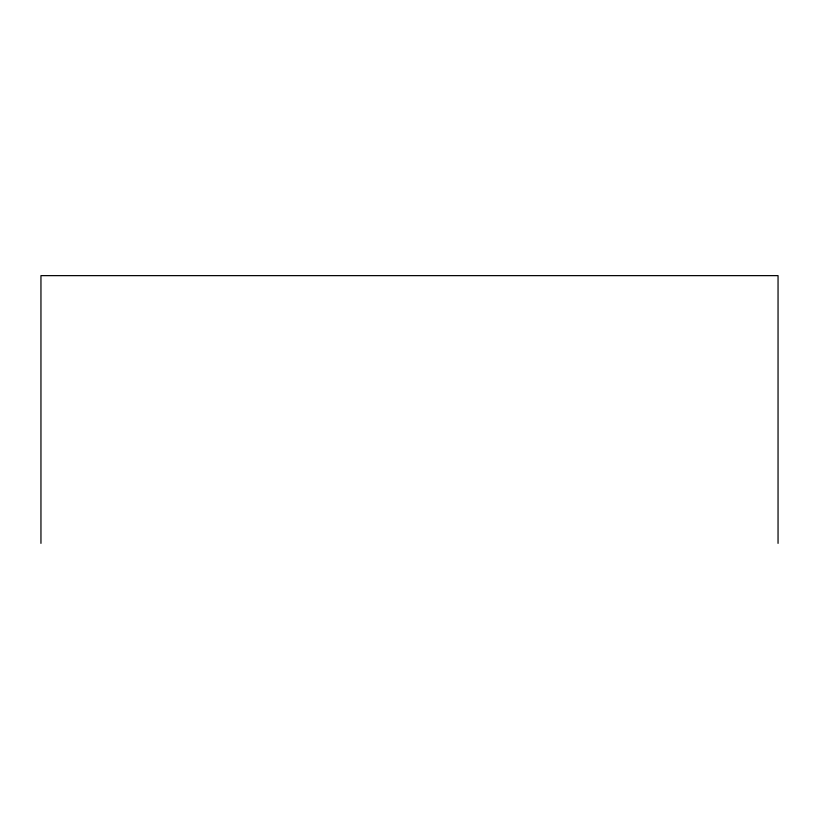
<?xml version="1.0" encoding="UTF-8"?>
<svg xmlns="http://www.w3.org/2000/svg" width="819" height="819" viewBox="0 0 819 819"><rect width="100%" height="100%" fill="white"/><g stroke="black" fill="none" stroke-linecap="round" stroke-linejoin="round"><path stroke-width="1.23" d="M778.05 543.366L778.05 275.634L40.95 275.634L40.95 543.366"/></g></svg>
